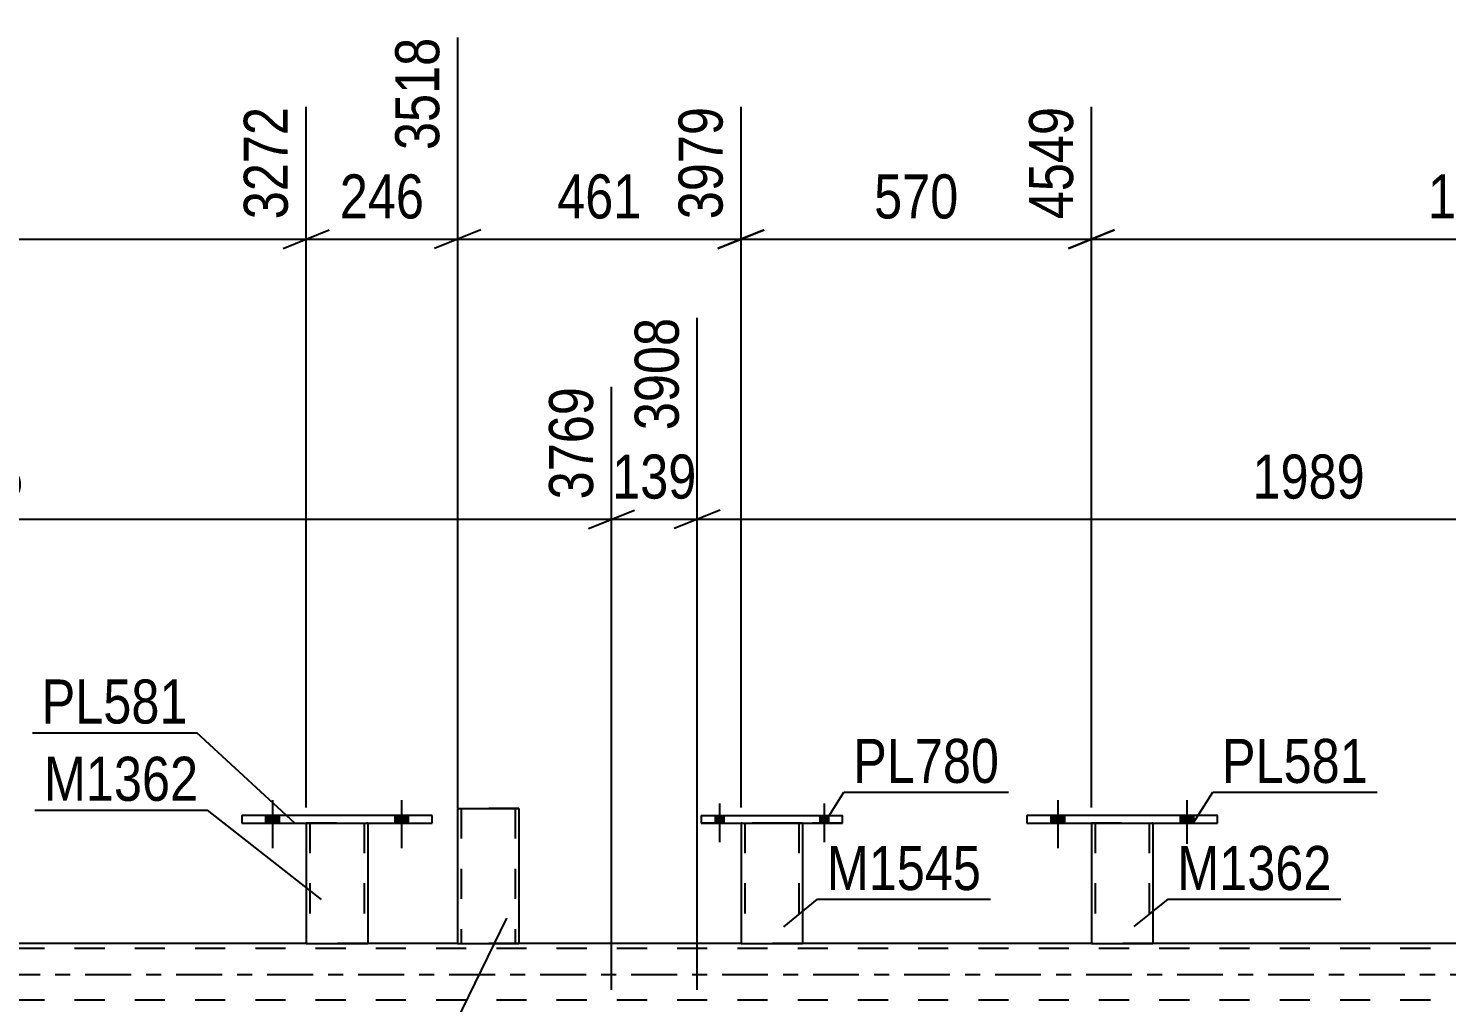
# Model space of a CAD drawing. Header units: millimetres. Extents: x 0 to 841, y 0 to 594.
# Drawn here: x 154.7 to 247, y 456.8 to 520.2 of the extents above; entities that cross this region are included whole.
import ezdxf

# ---------------------------------------------------------------- set-up
doc = ezdxf.new("R2010")
doc.units = ezdxf.units.MM
doc.linetypes.add('DXK_LINE_DOT2', pattern=[3.9198, 1.9599, -1.9599])
doc.linetypes.add('DXK_LINE_DOT3', pattern=[5.9187, 2.979, -0.9799, 0.9799, -0.9799])
doc.styles.add('Arial Narrow', font='ARIALN.TTF', dxfattribs={"height": 0.2})

# ---------------------------------------------------------------- blocks, each defined once
blk = doc.blocks.new('Bolt-814748264-3018 - 3014')
at = {"linetype": 'Continuous'}
for points in [[(170.154, 468.482), (171.034, 468.482), (171.034, 468.962), (170.154, 468.962)], [(178.554, 468.482), (179.434, 468.482), (179.434, 468.962), (178.554, 468.962)]]:
    blk.add_hatch(color=1, dxfattribs=at).paths.add_polyline_path(points)
at = {"color": 1, "linetype": 'Continuous'}
for p, q in [((170.594, 469.962), (170.594, 466.842)), ((178.994, 469.962), (178.994, 466.842)), ((170.154, 468.962), (170.154, 468.482)), ((171.034, 468.962), (171.034, 468.482)), ((178.554, 468.962), (178.554, 468.482)), ((179.434, 468.962), (179.434, 468.482))]:
    blk.add_line(p, q, dxfattribs=at)
blk = doc.blocks.new('Bolt-814748264-3016 - 3014')
at = {"linetype": 'Continuous'}
for points in [[(221.234, 468.482), (222.114, 468.482), (222.114, 468.962), (221.234, 468.962)], [(229.634, 468.482), (230.514, 468.482), (230.514, 468.962), (229.634, 468.962)]]:
    blk.add_hatch(color=1, dxfattribs=at).paths.add_polyline_path(points)
at = {"color": 1, "linetype": 'Continuous'}
for p, q in [((221.674, 469.962), (221.674, 466.842)), ((230.074, 469.962), (230.074, 466.842)), ((221.234, 468.962), (221.234, 468.482)), ((222.114, 468.962), (222.114, 468.482)), ((229.634, 468.962), (229.634, 468.482)), ((230.514, 468.962), (230.514, 468.482))]:
    blk.add_line(p, q, dxfattribs=at)
blk = doc.blocks.new('Bolt-814748264-3017 - 3014')
at = {"linetype": 'Continuous'}
for points in [[(170.154, 468.482), (171.034, 468.482), (171.034, 468.962), (170.154, 468.962)], [(178.554, 468.482), (179.434, 468.482), (179.434, 468.962), (178.554, 468.962)]]:
    blk.add_hatch(color=1, dxfattribs=at).paths.add_polyline_path(points)
at = {"color": 1, "linetype": 'Continuous'}
for p, q in [((170.594, 469.962), (170.594, 466.842)), ((178.994, 469.962), (178.994, 466.842)), ((170.154, 468.962), (170.154, 468.482)), ((171.034, 468.962), (171.034, 468.482)), ((178.554, 468.962), (178.554, 468.482)), ((179.434, 468.962), (179.434, 468.482))]:
    blk.add_line(p, q, dxfattribs=at)
blk = doc.blocks.new('Bolt-814748264-3027 - 3014')
at = {"linetype": 'Continuous'}
for points in [[(221.234, 468.482), (222.114, 468.482), (222.114, 468.962), (221.234, 468.962)], [(229.634, 468.482), (230.514, 468.482), (230.514, 468.962), (229.634, 468.962)]]:
    blk.add_hatch(color=1, dxfattribs=at).paths.add_polyline_path(points)
at = {"color": 1, "linetype": 'Continuous'}
for p, q in [((221.674, 469.962), (221.674, 466.842)), ((230.074, 469.962), (230.074, 466.842)), ((221.234, 468.962), (221.234, 468.482)), ((222.114, 468.962), (222.114, 468.482)), ((229.634, 468.962), (229.634, 468.482)), ((230.514, 468.962), (230.514, 468.482))]:
    blk.add_line(p, q, dxfattribs=at)
blk = doc.blocks.new('Part-814748264-3507 - 3014')
at = {"color": 2, "linetype": 'Continuous'}
for p, q in [((198.477, 468.962), (198.477, 468.482)), ((198.477, 468.962), (207.677, 468.962)), ((207.677, 468.482), (207.677, 468.962)), ((198.477, 468.482), (207.677, 468.482))]:
    blk.add_line(p, q, dxfattribs=at)
at = {"color": 7, "linetype": 'DXK_LINE_DOT2'}
for p, q in [((198.477, 468.962), (207.677, 468.962)), ((207.677, 468.482), (198.477, 468.482))]:
    blk.add_line(p, q, dxfattribs=at)
blk = doc.blocks.new('Bolt-814748264-3523 - 3014')
at = {"linetype": 'Continuous'}
for points in [[(199.397, 468.482), (199.957, 468.482), (199.957, 468.962), (199.397, 468.962)], [(199.397, 468.482), (199.957, 468.482), (199.957, 468.962), (199.397, 468.962)], [(206.197, 468.482), (206.757, 468.482), (206.757, 468.962), (206.197, 468.962)], [(206.197, 468.482), (206.757, 468.482), (206.757, 468.962), (206.197, 468.962)]]:
    blk.add_hatch(color=1, dxfattribs=at).paths.add_polyline_path(points)
at = {"color": 1, "linetype": 'Continuous'}
for p, q in [((199.677, 469.762), (199.677, 467.242)), ((199.677, 469.762), (199.677, 467.242)), ((206.477, 469.762), (206.477, 467.242)), ((206.477, 469.762), (206.477, 467.242)), ((199.397, 468.962), (199.397, 468.482)), ((199.397, 468.962), (199.397, 468.482)), ((199.957, 468.962), (199.957, 468.482)), ((199.957, 468.962), (199.957, 468.482)), ((206.197, 468.962), (206.197, 468.482)), ((206.197, 468.962), (206.197, 468.482)), ((206.757, 468.962), (206.757, 468.482)), ((206.757, 468.962), (206.757, 468.482))]:
    blk.add_line(p, q, dxfattribs=at)
blk = doc.blocks.new('Part-814748264-3174 - 3014')
at = {"color": 7, "linetype": 'DXK_LINE_DOT2'}
for p, q in [((223.874, 468.485), (227.874, 468.485)), ((223.874, 468.482), (223.874, 468.485)), ((223.874, 468.485), (223.874, 468.482)), ((224.114, 468.485), (224.114, 460.642)), ((227.634, 468.485), (227.634, 460.642)), ((227.874, 468.485), (227.874, 468.482)), ((227.874, 468.482), (227.874, 468.485)), ((227.578, 460.642), (227.616, 460.642)), ((227.578, 460.642), (227.616, 460.642)), ((227.616, 460.642), (227.634, 460.642)), ((227.616, 460.642), (227.634, 460.642))]:
    blk.add_line(p, q, dxfattribs=at)
at = {"color": 2, "linetype": 'Continuous'}
for p, q in [((223.874, 468.482), (223.874, 460.642)), ((227.874, 468.482), (227.874, 460.642)), ((223.874, 460.642), (227.874, 460.642))]:
    blk.add_line(p, q, dxfattribs=at)
blk = doc.blocks.new('Part-814748264-3179 - 3014')
at = {"color": 2, "linetype": 'Continuous'}
for p, q in [((219.674, 468.962), (219.674, 468.482)), ((232.074, 468.962), (219.674, 468.962)), ((232.074, 468.482), (232.074, 468.962)), ((219.674, 468.482), (232.074, 468.482))]:
    blk.add_line(p, q, dxfattribs=at)
blk = doc.blocks.new('Part-814748264-3184 - 3014')
at = {"color": 7, "linetype": 'DXK_LINE_DOT2'}
for p, q in [((172.794, 468.485), (176.794, 468.485)), ((172.794, 468.482), (172.794, 468.485)), ((172.794, 468.485), (172.794, 468.482)), ((173.034, 468.485), (173.034, 460.642)), ((176.554, 468.485), (176.554, 460.642)), ((176.794, 468.485), (176.794, 468.482)), ((176.794, 468.482), (176.794, 468.485)), ((176.498, 460.642), (176.536, 460.642)), ((176.498, 460.642), (176.536, 460.642)), ((176.536, 460.642), (176.554, 460.642)), ((176.536, 460.642), (176.554, 460.642))]:
    blk.add_line(p, q, dxfattribs=at)
at = {"color": 2, "linetype": 'Continuous'}
for p, q in [((172.794, 468.482), (172.794, 460.642)), ((176.794, 468.482), (176.794, 460.642)), ((172.794, 460.642), (176.794, 460.642))]:
    blk.add_line(p, q, dxfattribs=at)
blk = doc.blocks.new('Part-814748264-3189 - 3014')
at = {"color": 2, "linetype": 'Continuous'}
for p, q in [((168.594, 468.962), (168.594, 468.482)), ((180.994, 468.962), (168.594, 468.962)), ((180.994, 468.482), (180.994, 468.962)), ((168.594, 468.482), (180.994, 468.482))]:
    blk.add_line(p, q, dxfattribs=at)
blk = doc.blocks.new('Part-814748264-3323 - 3014')
at = {"color": 2, "linetype": 'Continuous'}
for p, q in [((172.794, 460.642), (125.713, 460.642)), ((182.624, 460.642), (176.794, 460.642)), ((201.077, 460.642), (186.624, 460.642)), ((223.874, 460.642), (205.077, 460.642)), ((274.955, 460.642), (227.874, 460.642))]:
    blk.add_line(p, q, dxfattribs=at)
at = {"color": 7, "linetype": 'DXK_LINE_DOT2'}
for p, q in [((176.794, 460.642), (172.794, 460.642)), ((186.624, 460.642), (182.624, 460.642)), ((205.077, 460.642), (201.077, 460.642)), ((227.874, 460.642), (223.874, 460.642)), ((763.332, 460.322), (99.233, 460.322)), ((763.332, 456.962), (99.233, 456.962))]:
    blk.add_line(p, q, dxfattribs=at)
at = {"color": 7, "linetype": 'DXK_LINE_DOT3'}
blk.add_line((99.233, 458.642), (763.332, 458.642), dxfattribs=at)
blk = doc.blocks.new('Part-814748264-3502 - 3014')
at = {"color": 7, "linetype": 'DXK_LINE_DOT2'}
for p, q in [((205.077, 468.483), (201.077, 468.483)), ((201.077, 468.483), (201.077, 468.483)), ((201.077, 468.483), (205.077, 468.483)), ((201.077, 468.483), (201.077, 468.482)), ((201.077, 468.482), (201.077, 468.483)), ((201.317, 468.483), (201.317, 468.483)), ((201.317, 468.483), (201.317, 460.637)), ((204.837, 468.483), (204.837, 468.483)), ((204.837, 468.483), (204.837, 460.637)), ((205.077, 468.483), (205.077, 468.483)), ((205.077, 468.483), (205.077, 468.482)), ((205.077, 468.482), (205.077, 468.483)), ((205.077, 460.637), (201.077, 460.637)), ((204.819, 460.637), (204.781, 460.637))]:
    blk.add_line(p, q, dxfattribs=at)
at = {"color": 2, "linetype": 'Continuous'}
for p, q in [((201.077, 468.482), (201.077, 460.637)), ((205.077, 468.482), (205.077, 460.637)), ((201.077, 460.637), (205.077, 460.637))]:
    blk.add_line(p, q, dxfattribs=at)
blk = doc.blocks.new('Part-814748264-3512 - 3014')
at = {"color": 2, "linetype": 'Continuous'}
for p, q in [((182.624, 469.428), (182.624, 469.428)), ((182.624, 469.428), (186.624, 469.428)), ((182.624, 469.428), (182.624, 460.642)), ((186.624, 469.428), (186.624, 469.428)), ((186.624, 469.428), (186.624, 460.642)), ((182.624, 460.642), (186.624, 460.642))]:
    blk.add_line(p, q, dxfattribs=at)
at = {"color": 7, "linetype": 'DXK_LINE_DOT2'}
for p, q in [((186.624, 469.428), (182.624, 469.428)), ((182.624, 469.428), (182.624, 469.428)), ((182.864, 469.428), (182.864, 469.428)), ((182.864, 469.428), (182.864, 460.642)), ((186.384, 469.428), (186.384, 469.428)), ((186.384, 469.428), (186.384, 460.642)), ((186.624, 469.428), (186.624, 469.428)), ((186.624, 460.642), (182.624, 460.642))]:
    blk.add_line(p, q, dxfattribs=at)
blk = doc.blocks.new('StraightDimension-814748264-15158 - 3014')
at = {"color": 7, "linetype": 'Continuous'}
for p, q in [((223.874, 469.485), (223.874, 515.068)), ((274.955, 469.485), (274.955, 515.068)), ((225.374, 507.055), (222.374, 505.855)), ((273.455, 505.855), (276.455, 507.055)), ((223.874, 506.455), (274.955, 506.455))]:
    blk.add_line(p, q, dxfattribs=at)
at = {"color": 0}
blk.add_wipeout([(253.671, 507.205), (253.671, 511.405), (245.158, 511.405), (245.158, 507.205)], dxfattribs=at)
at = {"color": 3, "style": 'Arial Narrow'}
blk.add_text('1277', height=2.8633, dxfattribs=at).set_placement((245.758, 507.805))
at = {"color": 0, "linetype": 'Continuous'}
blk.add_wipeout([(274.355, 515.668), (270.155, 515.667), (270.155, 507.155), (274.355, 507.155)], dxfattribs=at)
at = {"color": 3, "linetype": 'Continuous', "style": 'Arial Narrow'}
blk.add_text('5826', height=2.8633, rotation=90.00021, dxfattribs=at).set_placement((273.755, 507.755))
blk = doc.blocks.new('StraightDimension-814748264-15562 - 3014')
at = {"color": 7, "linetype": 'Continuous'}
for p, q in [((198.224, 457.642), (198.224, 501.348)), ((192.649, 457.642), (192.649, 496.848)), ((191.149, 487.636), (194.149, 488.836)), ((192.649, 488.236), (198.224, 488.236)), ((199.724, 488.836), (196.724, 487.636))]:
    blk.add_line(p, q, dxfattribs=at)
at = {"color": 0}
blk.add_wipeout([(198.779, 488.986), (198.779, 493.186), (192.094, 493.186), (192.094, 488.986)], dxfattribs=at)
at = {"color": 3, "style": 'Arial Narrow'}
blk.add_text('139', height=2.8633, dxfattribs=at).set_placement((192.694, 489.586))
at = {"color": 0, "linetype": 'Continuous'}
blk.add_wipeout([(197.624, 501.948), (193.424, 501.948), (193.424, 493.436), (197.624, 493.436)], dxfattribs=at)
at = {"color": 3, "linetype": 'Continuous', "style": 'Arial Narrow'}
blk.add_text('3908', height=2.8633, rotation=90.00021, dxfattribs=at).set_placement((197.024, 494.036))
blk = doc.blocks.new('StraightDimension-814748264-15159 - 3014')
at = {"color": 7, "linetype": 'Continuous'}
for p, q in [((201.077, 469.483), (201.077, 515.068)), ((223.874, 469.485), (223.874, 515.068)), ((202.577, 507.055), (199.577, 505.855)), ((222.374, 505.855), (225.374, 507.055)), ((201.077, 506.455), (223.874, 506.455))]:
    blk.add_line(p, q, dxfattribs=at)
at = {"color": 0}
blk.add_wipeout([(215.818, 507.205), (215.818, 511.405), (209.134, 511.405), (209.134, 507.205)], dxfattribs=at)
at = {"color": 3, "style": 'Arial Narrow'}
blk.add_text('570', height=2.8633, dxfattribs=at).set_placement((209.734, 507.805))
at = {"color": 0, "linetype": 'Continuous'}
blk.add_wipeout([(223.274, 515.668), (219.074, 515.667), (219.074, 507.155), (223.274, 507.155)], dxfattribs=at)
at = {"color": 3, "linetype": 'Continuous', "style": 'Arial Narrow'}
blk.add_text('4549', height=2.8633, rotation=90.00021, dxfattribs=at).set_placement((222.674, 507.755))
blk = doc.blocks.new('StraightDimension-814748264-15160 - 3014')
at = {"color": 7, "linetype": 'Continuous'}
for p, q in [((182.645, 469.482), (182.645, 519.568)), ((201.077, 469.483), (201.077, 515.068)), ((184.145, 507.055), (181.145, 505.855)), ((199.577, 505.855), (202.577, 507.055)), ((182.645, 506.455), (201.077, 506.455))]:
    blk.add_line(p, q, dxfattribs=at)
at = {"color": 0}
blk.add_wipeout([(195.203, 507.205), (195.203, 511.405), (188.519, 511.405), (188.519, 507.205)], dxfattribs=at)
at = {"color": 3, "style": 'Arial Narrow'}
blk.add_text('461', height=2.8633, dxfattribs=at).set_placement((189.119, 507.805))
at = {"color": 0, "linetype": 'Continuous'}
blk.add_wipeout([(200.477, 515.668), (196.277, 515.667), (196.277, 507.155), (200.477, 507.155)], dxfattribs=at)
at = {"color": 3, "linetype": 'Continuous', "style": 'Arial Narrow'}
blk.add_text('3979', height=2.8633, rotation=90.00021, dxfattribs=at).set_placement((199.877, 507.755))
blk = doc.blocks.new('StraightDimension-814748264-15161 - 3014')
at = {"color": 7, "linetype": 'Continuous'}
for p, q in [((182.645, 469.482), (182.645, 519.568)), ((172.794, 469.485), (172.794, 515.068)), ((171.294, 505.855), (174.294, 507.055)), ((184.145, 507.055), (181.145, 505.855)), ((172.794, 506.455), (182.645, 506.455))]:
    blk.add_line(p, q, dxfattribs=at)
at = {"color": 0}
blk.add_wipeout([(181.061, 507.205), (181.061, 511.405), (174.377, 511.405), (174.377, 507.205)], dxfattribs=at)
at = {"color": 3, "style": 'Arial Narrow'}
blk.add_text('246', height=2.8633, dxfattribs=at).set_placement((174.977, 507.805))
at = {"color": 0, "linetype": 'Continuous'}
blk.add_wipeout([(182.045, 520.168), (177.845, 520.167), (177.845, 511.655), (182.045, 511.655)], dxfattribs=at)
at = {"color": 3, "linetype": 'Continuous', "style": 'Arial Narrow'}
blk.add_text('3518', height=2.8633, rotation=90.00021, dxfattribs=at).set_placement((181.445, 512.255))
blk = doc.blocks.new('StraightDimension-814748264-15162 - 3014')
at = {"color": 7, "linetype": 'Continuous'}
for p, q in [((121.713, 469.485), (121.713, 515.068)), ((172.794, 469.485), (172.794, 515.068)), ((123.213, 507.055), (120.213, 505.855)), ((171.294, 505.855), (174.294, 507.055)), ((121.713, 506.455), (172.794, 506.455))]:
    blk.add_line(p, q, dxfattribs=at)
at = {"color": 0}
blk.add_wipeout([(151.51, 507.205), (151.51, 511.405), (142.997, 511.405), (142.997, 507.205)], dxfattribs=at)
at = {"color": 3, "style": 'Arial Narrow'}
blk.add_text('1277', height=2.8633, dxfattribs=at).set_placement((143.597, 507.805))
at = {"color": 0, "linetype": 'Continuous'}
blk.add_wipeout([(172.194, 515.668), (167.994, 515.667), (167.994, 507.155), (172.194, 507.155)], dxfattribs=at)
at = {"color": 3, "linetype": 'Continuous', "style": 'Arial Narrow'}
blk.add_text('3272', height=2.8633, rotation=90.00021, dxfattribs=at).set_placement((171.594, 507.755))
blk = doc.blocks.new('StraightDimension-814748264-15561 - 3014')
at = {"color": 7, "linetype": 'Continuous'}
for p, q in [((198.224, 457.642), (198.224, 501.348)), ((277.783, 457.642), (277.783, 496.848)), ((199.724, 488.836), (196.724, 487.636)), ((198.224, 488.236), (277.783, 488.236)), ((276.283, 487.636), (279.283, 488.836))]:
    blk.add_line(p, q, dxfattribs=at)
at = {"color": 0}
blk.add_wipeout([(242.26, 488.986), (242.26, 493.186), (233.747, 493.186), (233.747, 488.986)], dxfattribs=at)
at = {"color": 3, "style": 'Arial Narrow'}
blk.add_text('1989', height=2.8633, dxfattribs=at).set_placement((234.347, 489.586))
at = {"color": 0, "linetype": 'Continuous'}
blk.add_wipeout([(277.183, 497.448), (272.983, 497.448), (272.983, 488.936), (277.183, 488.936)], dxfattribs=at)
at = {"color": 3, "linetype": 'Continuous', "style": 'Arial Narrow'}
blk.add_text('5897', height=2.8633, rotation=90.00021, dxfattribs=at).set_placement((276.583, 489.536))
blk = doc.blocks.new('StraightDimension-814748264-15563 - 3014')
at = {"color": 7, "linetype": 'Continuous'}
for p, q in [((108.833, 457.642), (108.833, 496.848)), ((192.649, 457.642), (192.649, 496.848)), ((110.333, 488.836), (107.333, 487.636)), ((108.833, 488.236), (192.649, 488.236)), ((191.149, 487.636), (194.149, 488.836))]:
    blk.add_line(p, q, dxfattribs=at)
at = {"color": 0}
blk.add_wipeout([(154.997, 488.986), (154.997, 493.186), (146.485, 493.186), (146.485, 488.986)], dxfattribs=at)
at = {"color": 3, "style": 'Arial Narrow'}
blk.add_text('2095', height=2.8633, dxfattribs=at).set_placement((147.085, 489.586))
at = {"color": 0, "linetype": 'Continuous'}
blk.add_wipeout([(192.049, 497.448), (187.849, 497.448), (187.849, 488.936), (192.049, 488.936)], dxfattribs=at)
at = {"color": 3, "linetype": 'Continuous', "style": 'Arial Narrow'}
blk.add_text('3769', height=2.8633, rotation=90.00021, dxfattribs=at).set_placement((191.449, 489.536))
blk = doc.blocks.new('Mark-814748264-3175 - 3014')
at = {"color": 30, "linetype": 'Continuous'}
for p, q in [((230.485, 468.482), (231.758, 470.492)), ((231.758, 470.492), (242.462, 470.492))]:
    blk.add_line(p, q, dxfattribs=at)
at = {"color": 0}
blk.add_wipeout([(241.862, 471.092), (241.862, 474.092), (232.358, 474.092), (232.358, 471.092)], dxfattribs=at)
blk.add_wipeout([(241.862, 471.092), (241.862, 474.092), (232.358, 474.092), (232.358, 471.092)], dxfattribs=at)
at = {"color": 3, "style": 'Arial Narrow'}
blk.add_text('PL581', height=2.8633, dxfattribs=at).set_placement((232.358, 471.092))
blk = doc.blocks.new('Mark-814748264-3170 - 3014')
at = {"color": 30, "linetype": 'Continuous'}
for p, q in [((226.649, 461.745), (228.85, 463.526)), ((228.85, 463.526), (240.102, 463.526))]:
    blk.add_line(p, q, dxfattribs=at)
at = {"color": 0}
blk.add_wipeout([(239.502, 464.126), (239.502, 467.126), (229.45, 467.126), (229.45, 464.126)], dxfattribs=at)
blk.add_wipeout([(239.502, 464.126), (239.502, 467.126), (229.45, 467.126), (229.45, 464.126)], dxfattribs=at)
at = {"color": 3, "style": 'Arial Narrow'}
blk.add_text('M1362', height=2.8633, dxfattribs=at).set_placement((229.45, 464.126))
blk = doc.blocks.new('Mark-814748264-3180 - 3014')
at = {"color": 30, "linetype": 'Continuous'}
for p in [(155.128, 469.329), (173.787, 463.514)]:
    blk.add_line(p, (166.38, 469.329), dxfattribs=at)
at = {"color": 0}
blk.add_wipeout([(165.78, 469.929), (165.78, 472.929), (155.728, 472.929), (155.728, 469.929)], dxfattribs=at)
blk.add_wipeout([(165.78, 469.929), (165.78, 472.929), (155.728, 472.929), (155.728, 469.929)], dxfattribs=at)
at = {"color": 3, "style": 'Arial Narrow'}
blk.add_text('M1362', height=2.8633, dxfattribs=at).set_placement((155.728, 469.929))
blk = doc.blocks.new('Mark-814748264-3185 - 3014')
at = {"color": 30, "linetype": 'Continuous'}
for p in [(154.982, 474.355), (172.045, 468.482)]:
    blk.add_line(p, (165.686, 474.355), dxfattribs=at)
at = {"color": 0}
blk.add_wipeout([(165.086, 474.955), (165.086, 477.955), (155.582, 477.955), (155.582, 474.955)], dxfattribs=at)
blk.add_wipeout([(165.086, 474.955), (165.086, 477.955), (155.582, 477.955), (155.582, 474.955)], dxfattribs=at)
at = {"color": 3, "style": 'Arial Narrow'}
blk.add_text('PL581', height=2.8633, dxfattribs=at).set_placement((155.582, 474.955))
blk = doc.blocks.new('Mark-814748264-3498 - 3014')
at = {"color": 30, "linetype": 'Continuous'}
for p, q in [((203.852, 461.741), (206.053, 463.522)), ((206.053, 463.522), (217.305, 463.522))]:
    blk.add_line(p, q, dxfattribs=at)
at = {"color": 0}
blk.add_wipeout([(216.705, 464.122), (216.705, 467.122), (206.653, 467.122), (206.653, 464.122)], dxfattribs=at)
blk.add_wipeout([(216.705, 464.122), (216.705, 467.122), (206.653, 467.122), (206.653, 464.122)], dxfattribs=at)
at = {"color": 3, "style": 'Arial Narrow'}
blk.add_text('M1545', height=2.8633, dxfattribs=at).set_placement((206.653, 464.122))
blk = doc.blocks.new('Mark-814748264-3503 - 3014')
at = {"color": 30, "linetype": 'Continuous'}
for p, q in [((206.498, 468.482), (207.771, 470.493)), ((207.771, 470.493), (218.475, 470.493))]:
    blk.add_line(p, q, dxfattribs=at)
at = {"color": 0}
blk.add_wipeout([(217.875, 471.093), (217.875, 474.093), (208.371, 474.093), (208.371, 471.093)], dxfattribs=at)
blk.add_wipeout([(217.875, 471.093), (217.875, 474.093), (208.371, 474.093), (208.371, 471.093)], dxfattribs=at)
at = {"color": 3, "style": 'Arial Narrow'}
blk.add_text('PL780', height=2.8633, dxfattribs=at).set_placement((208.371, 471.093))
blk = doc.blocks.new('Mark-814748264-3508 - 3014')
at = {"color": 30, "linetype": 'Continuous'}
for p in [(185.829, 462.298), (168.976, 450.816)]:
    blk.add_line(p, (180.228, 450.816), dxfattribs=at)
at = {"color": 0}
blk.add_wipeout([(179.628, 451.416), (179.628, 454.416), (169.576, 454.416), (169.576, 451.416)], dxfattribs=at)
blk.add_wipeout([(179.628, 451.416), (179.628, 454.416), (169.576, 454.416), (169.576, 451.416)], dxfattribs=at)
at = {"color": 3, "style": 'Arial Narrow'}
blk.add_text('M1535', height=2.8633, dxfattribs=at).set_placement((169.576, 451.416))

msp = doc.modelspace()

# ---------------------------------------------------------------- block references
for name in ['Bolt-814748264-3018 - 3014', 'Bolt-814748264-3017 - 3014', 'Bolt-814748264-3523 - 3014', 'Bolt-814748264-3016 - 3014', 'Bolt-814748264-3027 - 3014', 'Part-814748264-3189 - 3014', 'Part-814748264-3512 - 3014', 'Part-814748264-3507 - 3014', 'Part-814748264-3179 - 3014', 'Part-814748264-3184 - 3014', 'Part-814748264-3502 - 3014', 'Part-814748264-3174 - 3014', 'Part-814748264-3323 - 3014']:
    msp.add_blockref(name, (0, 0))

# ---------------------------------------------------------------- next in the draw order: block references
for name in ['StraightDimension-814748264-15158 - 3014', 'StraightDimension-814748264-15562 - 3014']:
    msp.add_blockref(name, (0, 0))

# ---------------------------------------------------------------- next in the draw order: block references
msp.add_blockref('StraightDimension-814748264-15159 - 3014', (0, 0))

# ---------------------------------------------------------------- next in the draw order: block references
msp.add_blockref('StraightDimension-814748264-15160 - 3014', (0, 0))

# ---------------------------------------------------------------- next in the draw order: block references
for name in ['StraightDimension-814748264-15161 - 3014', 'StraightDimension-814748264-15561 - 3014']:
    msp.add_blockref(name, (0, 0))

# ---------------------------------------------------------------- next in the draw order: block references
for name in ['StraightDimension-814748264-15162 - 3014', 'Mark-814748264-3503 - 3014', 'Mark-814748264-3175 - 3014', 'Mark-814748264-3498 - 3014', 'Mark-814748264-3170 - 3014']:
    msp.add_blockref(name, (0, 0))

# ---------------------------------------------------------------- next in the draw order: block references
msp.add_blockref('StraightDimension-814748264-15563 - 3014', (0, 0))

# ---------------------------------------------------------------- next in the draw order: block references
for name in ['Mark-814748264-3180 - 3014', 'Mark-814748264-3508 - 3014']:
    msp.add_blockref(name, (0, 0))

# ---------------------------------------------------------------- next in the draw order: block references
msp.add_blockref('Mark-814748264-3185 - 3014', (0, 0))

doc.saveas('drawing.dxf')
